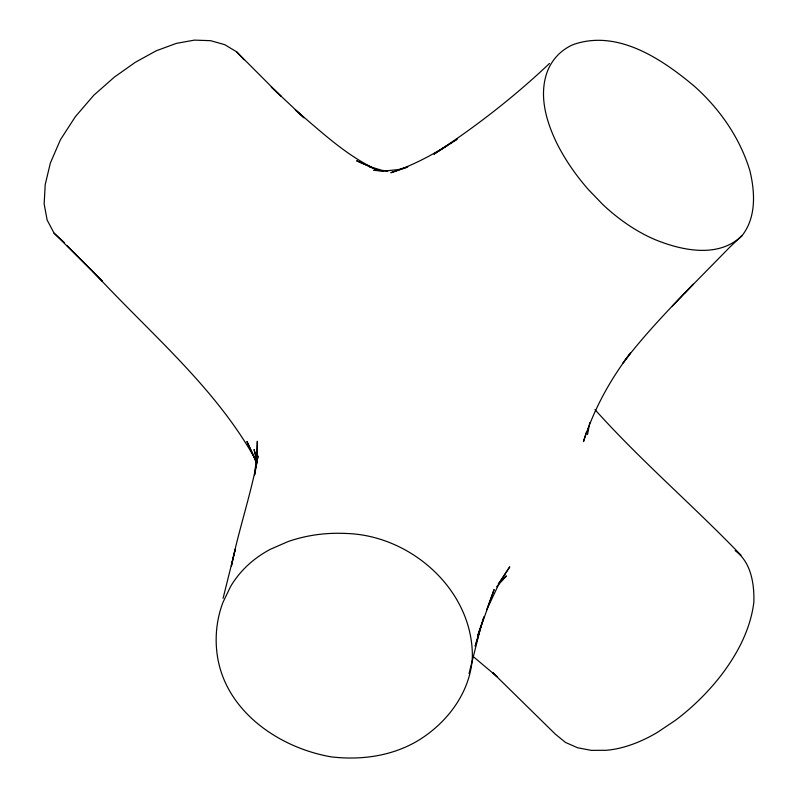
<?xml version="1.0" encoding="UTF-8"?>
<svg xmlns="http://www.w3.org/2000/svg" width="798" height="798" viewBox="0 0 798 798"><rect width="100%" height="100%" fill="white"/><g stroke="black" fill="none" stroke-linecap="round" stroke-linejoin="round"><path stroke-width="1.2" d="M256.916 458.461L257.325 441.244L256.946 458.501M256.906 458.361L256.996 453.503L254.532 474.93M587.747 430.8L587.907 428.346M254.642 474.91L258.033 455.957C251.42 493.084 238.941 528.815 231.43 565.752M587.508 434.481L589.772 422.76M231.43 565.772L235.33 549.054L223.091 598.291M469.054 673.572L481.154 625.512L475.189 646.24L483.967 616.844L477.703 635.687M586.36 432.217L583.478 441.643C593.722 409.514 610.091 379.718 630.54 352.965L623.088 362.881C644.335 334.841 668.784 309.514 693.183 284.258L672.345 306.073M480.167 628.974L494.112 589.532L486.561 610.121L499.538 582.61L509.752 566.829L498.511 583.777M477.733 635.777L479.758 630.111M742.19 235.5C756.424 217.116 755.018 192.258 749.93 170.832C740.025 138.094 720.025 109.226 694.669 86.503C662.001 59.032 617.343 28.838 572.924 44.698A140.638 81.197 45 0 0 547.807 70.304C538.321 94.324 545.942 120.767 556.715 142.982A140.777 81.276 45 0 0 588.355 189.515L602.51 204.218A117.645 67.92 45 0 0 654.28 239.3C681.522 250.572 718.759 258.682 742.19 235.5L730.01 246.951L684.714 293.095M496.595 586.839L506.331 575.867L498.381 583.727M549.503 63.441C513.972 97.127 475.059 127.231 434.072 153.984L456.406 139.7M434.072 153.984L447.678 145.256C429.763 156.348 410.93 166.184 390.85 172.707L406.701 167.45M448.725 144.588L452.666 142.074M454.641 140.817L457.593 138.932M407.748 166.932L398.471 169.555L385.983 170.872L373.743 170.263L383.549 171.191M387.748 171.201L382.052 170.333L369.334 166.573L374.98 169.016M372.526 167.789L356.656 160.807L374.88 168.847M373.664 168.288L376.836 169.695M372.606 167.7C343.529 153.196 319.938 130.583 295.3 109.875L303.908 117.715M303.898 117.635L271.33 87.002L281.135 96.428L236.607 51.79L224.697 44.658L210.542 40.668L194.413 40.129L176.408 43.361L156.238 50.793L135.341 62.274L114.234 77.216L93.815 95.231L75.331 116.708L60.389 139.81L50.364 163.041L45.217 184.587L44.149 203.949L47.142 220.029L54.084 233.186L102.463 281.255L67.092 245.634M735.088 550.62C751.028 562.021 754.429 583.837 753.851 602.211C750.519 629.383 737.352 654.091 720.933 675.577A141.056 81.436 -45 0 1 675.317 720.385L657.502 732.315A115.261 66.543 -45 0 1 606.081 750.29L591.338 750.369L577.632 747.776L565.483 742.429L555.338 734.15L492.536 672.475M472.536 655.986L497.134 676.714L492.725 672.524M54.084 233.186L64.329 242.572M740.973 555.199C693.352 505.623 640.784 460.795 594.959 409.574M93.047 271.559C149.076 332.547 214.881 386.511 255.639 459.828L246.911 441.474L256.617 462.8M236.607 51.79L244.088 59.82M256.477 462.172L254.063 456.745L256.587 463.698M256.527 458.96L254.083 449.533L256.617 459.718M256.567 454.79L256.248 452.416L256.537 458.541M472.346 658.041C469.972 693.003 446.87 723.267 417.504 740.943C391.489 756.245 360.935 760.334 331.28 756.883C278.063 747.676 223.899 710.06 216.986 653.093A140.787 122.024 12.4 0 1 222.981 602.33L230.462 586.739A116.767 101.206 12.4 0 1 270.452 549.243L287.978 541.603A140.737 121.984 12.4 0 1 345.933 533.463C411.209 535.109 473.743 590.769 472.346 658.041"/></g></svg>
